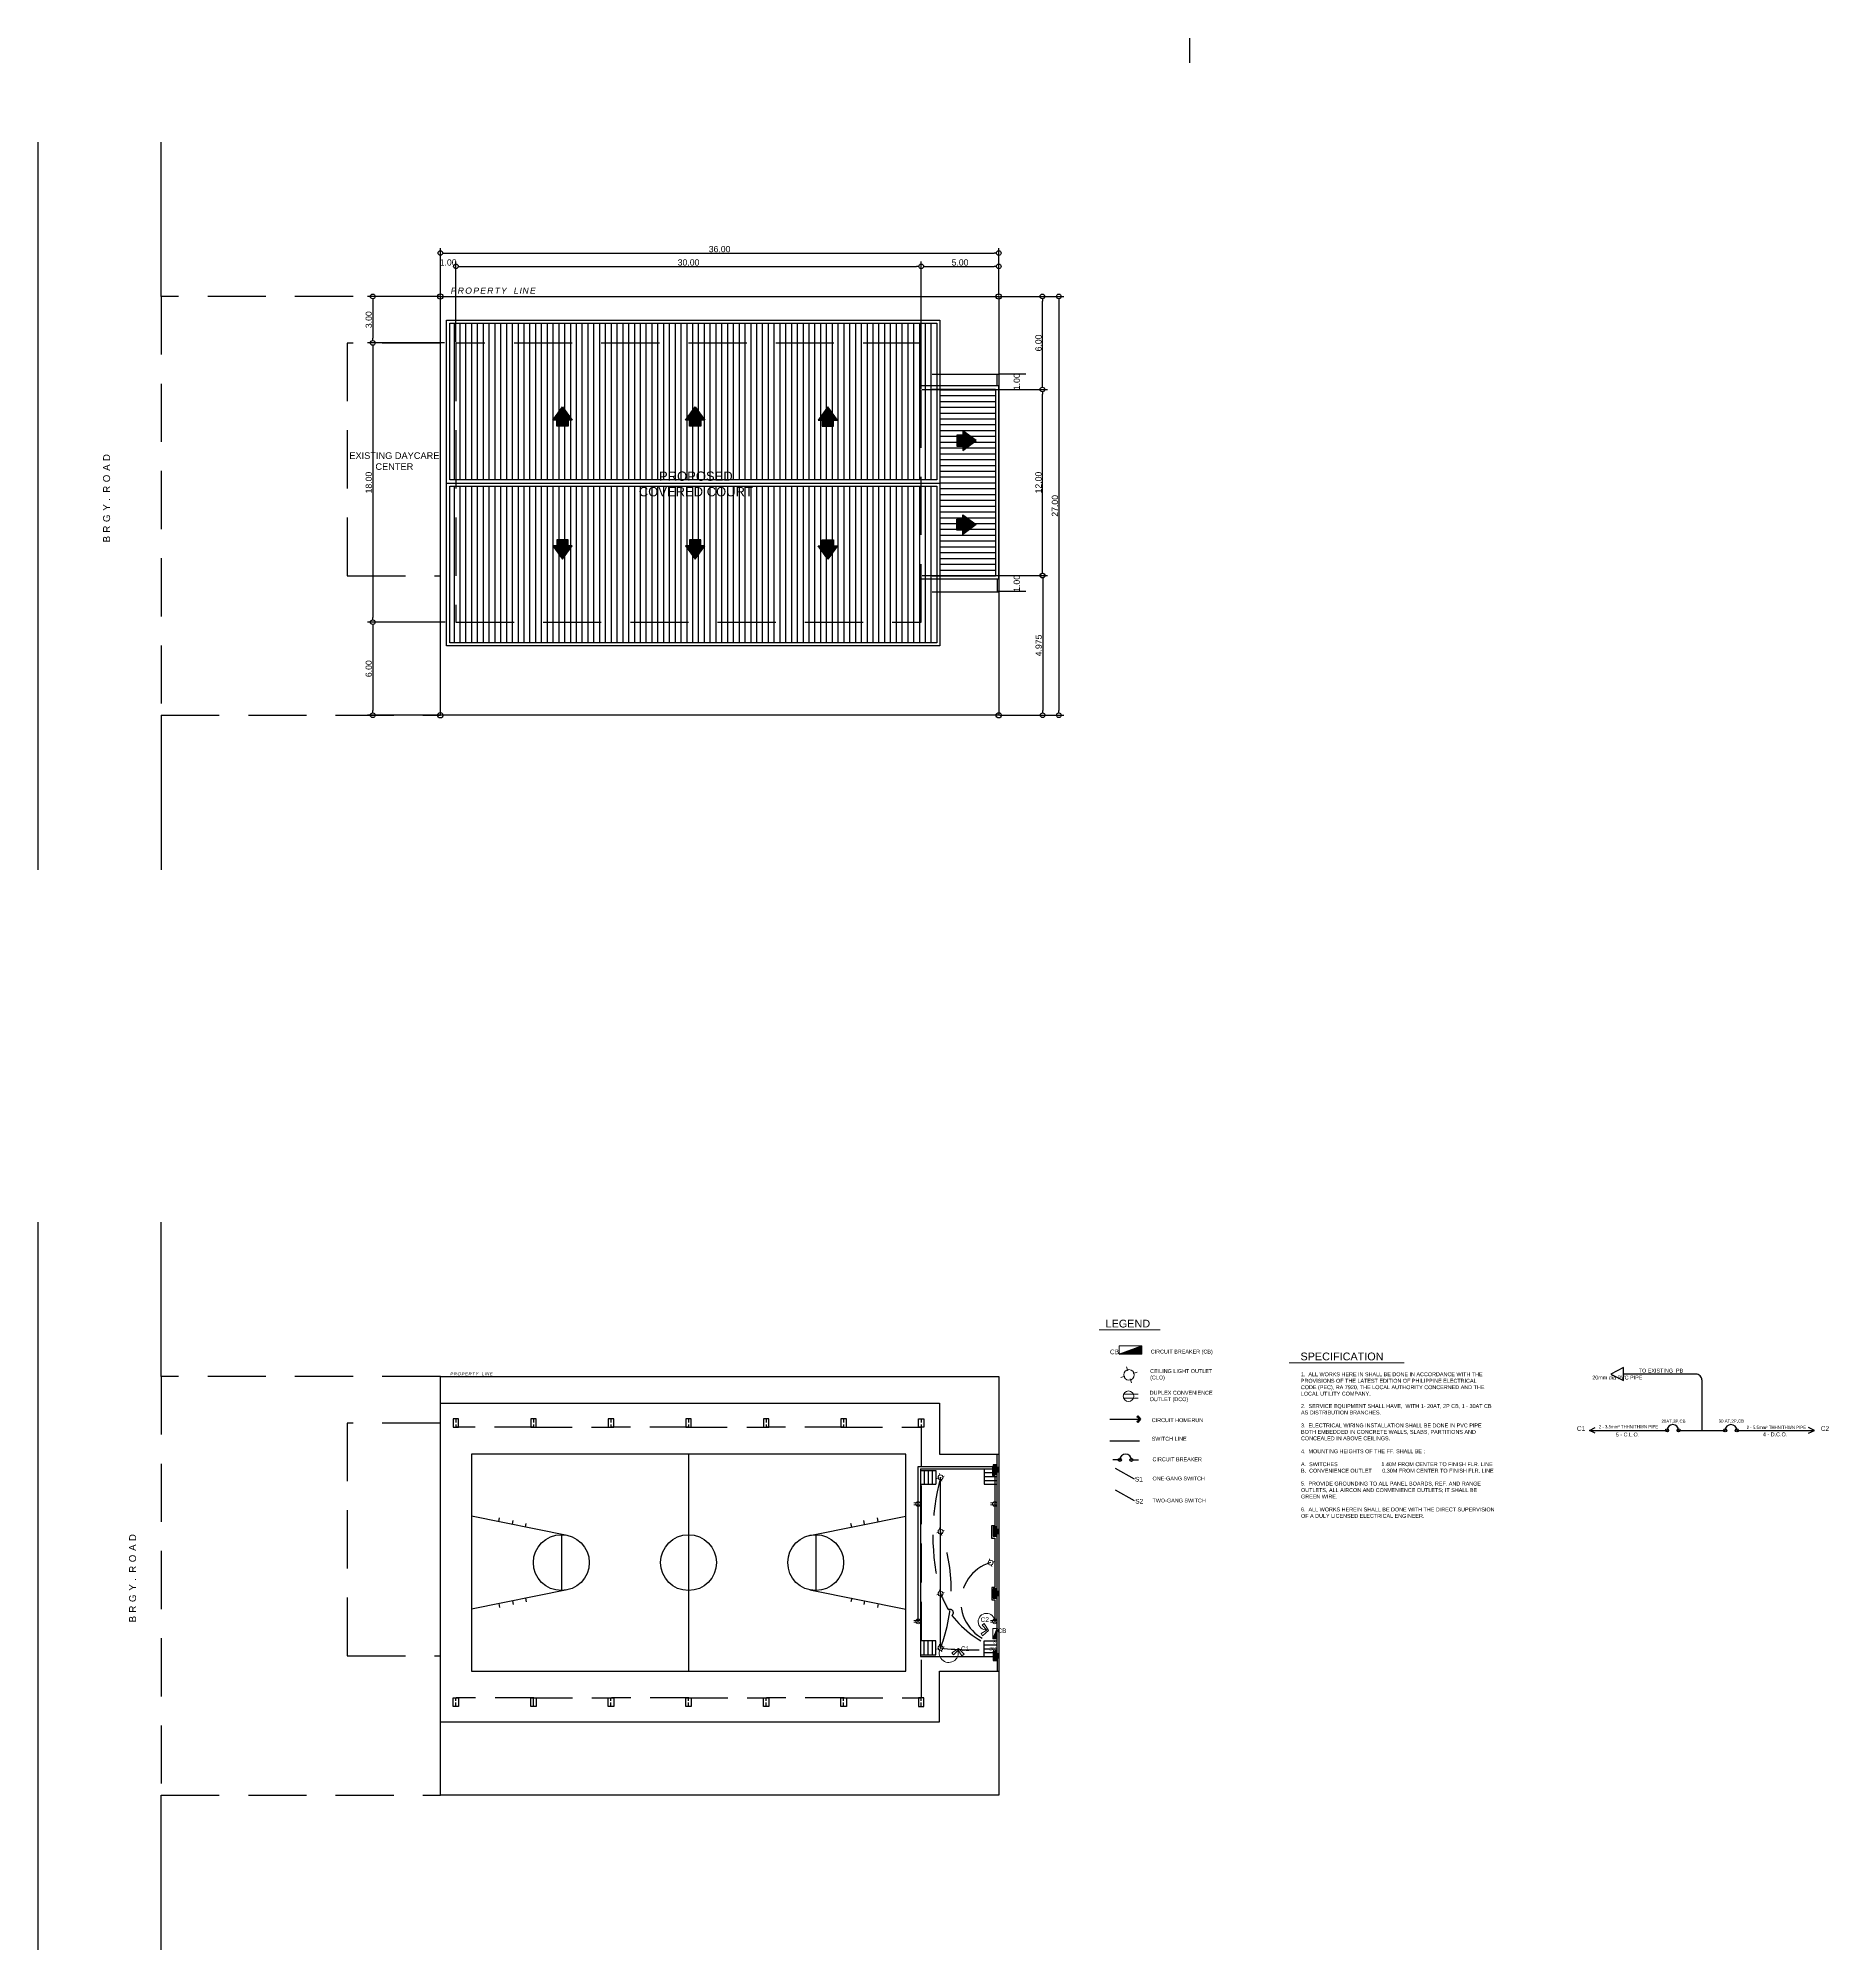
# Model space of a CAD drawing. Header units: inches. Extents: x -1369 to 1198, y -366 to 1398.
# Drawn here: x -57.1 to 58.4, y -158.7 to -35.5 of the extents above; entities that cross this region are included whole.
import ezdxf

# ---------------------------------------------------------------- set-up
doc = ezdxf.new("R2010")
doc.units = ezdxf.units.IN
doc.header["$MEASUREMENT"] = 0
doc.linetypes.add('HIDDEN', pattern=[0.375, 0.25, -0.125])
for name, color, linetype, lineweight in [('CIRCUIT', 7, 'Continuous', 13), ('CON. OUTLET', 1, 'Continuous', 18), ('LIGHT', 1, 'Continuous', 25)]:
    doc.layers.add(name, color=color, linetype=linetype, lineweight=lineweight)
for name, color, linetype in [('COLM2', 7, 'Continuous'), ('dim', 8, 'Continuous'), ('rf', 1, 'HIDDEN'), ('txt', 7, 'Continuous'), ('wall', 7, 'Continuous')]:
    doc.layers.add(name, color=color, linetype=linetype)
doc.styles.get("Standard").update_dxf_attribs({"font": 'arial.ttf'})
doc.dimstyles.new('200', dxfattribs={"dimtxt": 0.4, "dimasz": 0.3, "dimexe": 0.325, "dimexo": 0.05, "dimgap": 0.05, "dimtad": 1, "dimzin": 0, "dimdsep": 46, "dimtxsty": 'Standard', "dimblk": 'DOTBLANK', "dimcen": 0.09, "dimclrd": 256, "dimclre": 256, "dimadec": 0, "dimazin": 0, "dimtfac": 1, "dimtix": 1, "dimtofl": 0, "dimtmove": 0, "dimatfit": 3, "dimfxl": 1, "dimtolj": 1, "dimtzin": 0, "dimarcsym": 0})

# ---------------------------------------------------------------- blocks, each defined once
blk = doc.blocks.new('_DotBlank')
at = {"color": 0, "linetype": 'ByBlock', "lineweight": -2}
blk.add_line((-0.5, 0), (-1, 0), dxfattribs=at)
blk.add_circle((0, 0), 0.5, dxfattribs=at)
blk = doc.blocks.new('*D197')
at = {"layer": 'Defpoints', "color": 0, "transparency": 16777216}
for p in [(4.85, -49.31), (-31.15, -52.11), (4.85, -52.11)]:
    blk.add_point(p, dxfattribs=at)
at = {"layer": 'dim', "lineweight": -2, "transparency": 16777216}
for p, q in [((-31.15, -52.06), (-31.15, -48.99)), ((4.85, -52.06), (4.85, -48.99)), ((-30.85, -49.31), (4.55, -49.31))]:
    blk.add_line(p, q, dxfattribs=at)
at = {"layer": 'dim', "lineweight": -2, "transparency": 16777216, "xscale": 0.3, "yscale": 0.3, "zscale": 0.3, "rotation": 180}
blk.add_blockref('_DotBlank', (-31.15, -49.31), dxfattribs=at)
at = {"layer": 'dim', "lineweight": -2, "transparency": 16777216, "xscale": 0.3, "yscale": 0.3, "zscale": 0.3}
blk.add_blockref('_DotBlank', (4.85, -49.31), dxfattribs=at)
at = {"layer": 'dim', "color": 0, "transparency": 16777216, "insert": (-13.15, -49.06), "char_height": 0.4, "attachment_point": 5}
blk.add_mtext('\\A1;36.00', dxfattribs=at)
blk = doc.blocks.new('*D191')
at = {"layer": 'Defpoints', "color": 0, "transparency": 16777216}
for p in [(4.85, -52.11), (4.85, -79.11), (8.72, -79.11)]:
    blk.add_point(p, dxfattribs=at)
at = {"layer": 'dim', "lineweight": -2, "transparency": 16777216}
for p, q in [((4.9, -52.11), (9.05, -52.11)), ((8.72, -52.41), (8.72, -78.81)), ((4.9, -79.11), (9.05, -79.11))]:
    blk.add_line(p, q, dxfattribs=at)
at = {"layer": 'dim', "lineweight": -2, "transparency": 16777216, "xscale": 0.3, "yscale": 0.3, "zscale": 0.3}
for p, rotation in [((8.72, -52.11), 90), ((8.72, -79.11), 270)]:
    blk.add_blockref('_DotBlank', p, dxfattribs=dict(at, rotation=rotation))
at = {"layer": 'dim', "color": 0, "transparency": 16777216, "insert": (8.47, -65.61), "char_height": 0.4, "attachment_point": 5, "rotation": 90}
blk.add_mtext('\\A1;27.00', dxfattribs=at)
blk = doc.blocks.new('*D198')
at = {"layer": 'Defpoints', "color": 0, "transparency": 16777216}
for p in [(-30.83, -55.11), (-35.51, -73.11), (-30.83, -73.11)]:
    blk.add_point(p, dxfattribs=at)
at = {"layer": 'dim', "lineweight": -2, "transparency": 16777216}
for p, q in [((-30.88, -55.11), (-35.84, -55.11)), ((-35.51, -55.41), (-35.51, -72.81)), ((-30.88, -73.11), (-35.84, -73.11))]:
    blk.add_line(p, q, dxfattribs=at)
at = {"layer": 'dim', "lineweight": -2, "transparency": 16777216, "xscale": 0.3, "yscale": 0.3, "zscale": 0.3}
for p, rotation in [((-35.51, -55.11), 90), ((-35.51, -73.11), 270)]:
    blk.add_blockref('_DotBlank', p, dxfattribs=dict(at, rotation=rotation))
at = {"layer": 'dim', "color": 0, "transparency": 16777216, "insert": (-35.77, -64.11), "char_height": 0.4, "attachment_point": 5, "rotation": 90}
blk.add_mtext('\\A1;18.00', dxfattribs=at)
blk = doc.blocks.new('*D192')
at = {"layer": 'Defpoints', "color": 0, "transparency": 16777216}
for p in [(-30.8, -73.11), (-35.51, -79.11), (-31.15, -79.11)]:
    blk.add_point(p, dxfattribs=at)
at = {"layer": 'dim', "lineweight": -2, "transparency": 16777216}
for p, q in [((-30.85, -73.11), (-35.84, -73.11)), ((-35.51, -73.41), (-35.51, -78.81)), ((-31.2, -79.11), (-35.84, -79.11))]:
    blk.add_line(p, q, dxfattribs=at)
at = {"layer": 'dim', "lineweight": -2, "transparency": 16777216, "xscale": 0.3, "yscale": 0.3, "zscale": 0.3}
for p, rotation in [((-35.51, -73.11), 90), ((-35.51, -79.11), 270)]:
    blk.add_blockref('_DotBlank', p, dxfattribs=dict(at, rotation=rotation))
at = {"layer": 'dim', "color": 0, "transparency": 16777216, "insert": (-35.77, -76.11), "char_height": 0.4, "attachment_point": 5, "rotation": 90}
blk.add_mtext('\\A1;6.00', dxfattribs=at)
blk = doc.blocks.new('*D193')
at = {"layer": 'Defpoints', "color": 0, "transparency": 16777216}
for p in [(-31.32, -52.11), (-35.51, -55.11), (-31.32, -55.11)]:
    blk.add_point(p, dxfattribs=at)
at = {"layer": 'dim', "lineweight": -2, "transparency": 16777216}
for p, q in [((-31.37, -52.11), (-35.84, -52.11)), ((-35.51, -52.41), (-35.51, -54.81)), ((-31.37, -55.11), (-35.84, -55.11))]:
    blk.add_line(p, q, dxfattribs=at)
at = {"layer": 'dim', "lineweight": -2, "transparency": 16777216, "xscale": 0.3, "yscale": 0.3, "zscale": 0.3}
for p, rotation in [((-35.51, -52.11), 90), ((-35.51, -55.11), 270)]:
    blk.add_blockref('_DotBlank', p, dxfattribs=dict(at, rotation=rotation))
at = {"layer": 'dim', "color": 0, "transparency": 16777216, "insert": (-35.77, -53.61), "char_height": 0.4, "attachment_point": 5, "rotation": 90}
blk.add_mtext('\\A1;3.00', dxfattribs=at)
blk = doc.blocks.new('*D194')
at = {"layer": 'Defpoints', "color": 0, "transparency": 16777216}
for p in [(4.85, -50.17), (4.85, -52.11), (-0.15, -58.11)]:
    blk.add_point(p, dxfattribs=at)
at = {"layer": 'dim', "lineweight": -2, "transparency": 16777216}
for p, q in [((-0.15, -58.06), (-0.15, -49.85)), ((0.15, -50.17), (4.55, -50.17)), ((4.85, -52.06), (4.85, -49.85))]:
    blk.add_line(p, q, dxfattribs=at)
at = {"layer": 'dim', "lineweight": -2, "transparency": 16777216, "xscale": 0.3, "yscale": 0.3, "zscale": 0.3, "rotation": 180}
blk.add_blockref('_DotBlank', (-0.15, -50.17), dxfattribs=at)
at = {"layer": 'dim', "lineweight": -2, "transparency": 16777216, "xscale": 0.3, "yscale": 0.3, "zscale": 0.3}
blk.add_blockref('_DotBlank', (4.85, -50.17), dxfattribs=at)
at = {"layer": 'dim', "color": 0, "transparency": 16777216, "insert": (2.35, -49.92), "char_height": 0.4, "attachment_point": 5}
blk.add_mtext('\\A1;5.00', dxfattribs=at)
blk = doc.blocks.new('*D195')
at = {"layer": 'Defpoints', "color": 0, "transparency": 16777216}
for p in [(4.85, -70.11), (4.85, -79.11), (7.68, -79.11)]:
    blk.add_point(p, dxfattribs=at)
at = {"layer": 'dim', "lineweight": -2, "transparency": 16777216}
for p, q in [((4.9, -70.11), (8, -70.11)), ((7.68, -70.41), (7.68, -78.81)), ((4.9, -79.11), (8, -79.11))]:
    blk.add_line(p, q, dxfattribs=at)
at = {"layer": 'dim', "lineweight": -2, "transparency": 16777216, "xscale": 0.3, "yscale": 0.3, "zscale": 0.3}
for p, rotation in [((7.68, -70.11), 90), ((7.68, -79.11), 270)]:
    blk.add_blockref('_DotBlank', p, dxfattribs=dict(at, rotation=rotation))
at = {"layer": 'dim', "color": 0, "transparency": 16777216, "insert": (7.42, -74.61), "char_height": 0.4, "attachment_point": 5, "rotation": 90}
blk.add_mtext('\\A1;4.975', dxfattribs=at)
blk = doc.blocks.new('*D199')
at = {"layer": 'Defpoints', "color": 0, "transparency": 16777216}
for p in [(-0.15, -58.11), (7.66, -58.11), (-0.15, -70.11)]:
    blk.add_point(p, dxfattribs=at)
at = {"layer": 'dim', "lineweight": -2, "transparency": 16777216}
for p, q in [((-0.1, -58.11), (7.99, -58.11)), ((7.66, -69.81), (7.66, -58.41)), ((-0.1, -70.11), (7.99, -70.11))]:
    blk.add_line(p, q, dxfattribs=at)
at = {"layer": 'dim', "lineweight": -2, "transparency": 16777216, "xscale": 0.3, "yscale": 0.3, "zscale": 0.3}
for p, rotation in [((7.66, -58.11), 90), ((7.66, -70.11), 270)]:
    blk.add_blockref('_DotBlank', p, dxfattribs=dict(at, rotation=rotation))
at = {"layer": 'dim', "color": 0, "transparency": 16777216, "insert": (7.41, -64.11), "char_height": 0.4, "attachment_point": 5, "rotation": 90}
blk.add_mtext('\\A1;12.00', dxfattribs=at)
blk = doc.blocks.new('*D196')
at = {"layer": 'Defpoints', "color": 0, "transparency": 16777216}
for p in [(4.85, -52.11), (7.66, -52.11), (4.85, -58.11)]:
    blk.add_point(p, dxfattribs=at)
at = {"layer": 'dim', "lineweight": -2, "transparency": 16777216}
for p, q in [((4.9, -52.11), (7.99, -52.11)), ((7.66, -57.81), (7.66, -52.41)), ((4.9, -58.11), (7.99, -58.11))]:
    blk.add_line(p, q, dxfattribs=at)
at = {"layer": 'dim', "lineweight": -2, "transparency": 16777216, "xscale": 0.3, "yscale": 0.3, "zscale": 0.3}
for p, rotation in [((7.66, -52.11), 90), ((7.66, -58.11), 270)]:
    blk.add_blockref('_DotBlank', p, dxfattribs=dict(at, rotation=rotation))
at = {"layer": 'dim', "color": 0, "transparency": 16777216, "insert": (7.41, -55.11), "char_height": 0.4, "attachment_point": 5, "rotation": 90}
blk.add_mtext('\\A1;6.00', dxfattribs=at)
blk = doc.blocks.new('RF ARW')
h = blk.add_hatch(color=3)
h.dxf.hatch_style = 1
h.paths.add_polyline_path([(-0.36, 0.38), (-0.63, 0.38), (0, 1.24), (0.63, 0.38), (0.36, 0.38), (0.36, 0), (-0.36, 0)])
blk.add_lwpolyline([(-0.36, 0.38), (-0.63, 0.38), (0, 1.24), (0.63, 0.38), (0.36, 0.38), (0.36, 0), (-0.36, 0), (-0.36, 0.38)])
blk = doc.blocks.new('*D202')
at = {"layer": 'Defpoints', "color": 0, "transparency": 16777216}
for p in [(-0.15, -50.17), (-30.15, -55.11), (-0.15, -55.11)]:
    blk.add_point(p, dxfattribs=at)
at = {"layer": 'dim', "lineweight": -2, "transparency": 16777216}
for p, q in [((-30.15, -55.06), (-30.15, -49.85)), ((-29.85, -50.17), (-0.45, -50.17)), ((-0.15, -55.06), (-0.15, -49.85))]:
    blk.add_line(p, q, dxfattribs=at)
at = {"layer": 'dim', "lineweight": -2, "transparency": 16777216, "xscale": 0.3, "yscale": 0.3, "zscale": 0.3, "rotation": 180}
blk.add_blockref('_DotBlank', (-30.15, -50.17), dxfattribs=at)
at = {"layer": 'dim', "lineweight": -2, "transparency": 16777216, "xscale": 0.3, "yscale": 0.3, "zscale": 0.3}
blk.add_blockref('_DotBlank', (-0.15, -50.17), dxfattribs=at)
at = {"layer": 'dim', "color": 0, "transparency": 16777216, "insert": (-15.15, -49.92), "char_height": 0.4, "attachment_point": 5}
blk.add_mtext('\\A1;30.00', dxfattribs=at)
blk = doc.blocks.new('*D203')
at = {"layer": 'Defpoints', "color": 0, "transparency": 16777216}
for p in [(-30.15, -50.17), (-31.15, -52.11), (-30.15, -53.64)]:
    blk.add_point(p, dxfattribs=at)
at = {"layer": 'dim', "lineweight": -2, "transparency": 16777216}
for p, q in [((-31.15, -52.06), (-31.15, -49.85)), ((-30.15, -53.59), (-30.15, -49.85))]:
    blk.add_line(p, q, dxfattribs=at)
at = {"layer": 'dim', "color": 0, "transparency": 16777216, "insert": (-30.65, -49.92), "char_height": 0.4, "attachment_point": 5}
blk.add_mtext('\\A1;1.00', dxfattribs=at)
blk = doc.blocks.new('*D297')
at = {"layer": 'Defpoints', "color": 0, "transparency": 16777216}
for p in [(4.85, -57.11), (4.9, -58.11), (6.26, -58.11)]:
    blk.add_point(p, dxfattribs=at)
at = {"layer": 'dim', "lineweight": -2, "transparency": 16777216}
for p, q in [((4.9, -57.11), (6.59, -57.11)), ((4.95, -58.11), (6.59, -58.11))]:
    blk.add_line(p, q, dxfattribs=at)
at = {"layer": 'dim', "color": 0, "transparency": 16777216, "insert": (6.01, -57.61), "char_height": 0.4, "attachment_point": 5, "rotation": 90}
blk.add_mtext('\\A1;1.00', dxfattribs=at)
blk = doc.blocks.new('*D298')
at = {"layer": 'Defpoints', "color": 0, "transparency": 16777216}
for p in [(4.9, -70.11), (6.26, -70.11), (4.85, -71.11)]:
    blk.add_point(p, dxfattribs=at)
at = {"layer": 'dim', "lineweight": -2, "transparency": 16777216}
for p, q in [((4.95, -70.11), (6.59, -70.11)), ((4.9, -71.11), (6.59, -71.11))]:
    blk.add_line(p, q, dxfattribs=at)
at = {"layer": 'dim', "color": 0, "transparency": 16777216, "insert": (6.01, -70.61), "char_height": 0.4, "attachment_point": 5, "rotation": 90}
blk.add_mtext('\\A1;1.00', dxfattribs=at)

msp = doc.modelspace()

# ---------------------------------------------------------------- hatches: boundary and pattern name
h = msp.add_hatch()
h.set_pattern_fill('ANSI31', color=3, scale=3, angle=45)
h.set_pattern_definition([(90, (0.50003, 0), (-0.375, 6e-17), [])])
h.paths.add_polyline_path([(-30.5525, -63.9381), (-30.5525, -53.8381), (0.8474, -53.8381), (0.8474, -63.9381)])
h.paths.add_polyline_path([(0.8474, -74.4381), (-30.5525, -74.4381), (-30.5525, -64.3381), (0.8474, -64.3381)])
h = msp.add_hatch()
h.set_pattern_fill('ANSI31', color=3, scale=3, angle=315)
h.paths.add_polyline_path([(4.6474, -58.0811), (1.0474, -58.0811), (1.0474, -70.1451), (4.6474, -70.1451)])
for points in [[(12.6195, -120.3023), (14.0628, -120.3023), (14.0628, -119.7611)], [(4.7452, -137.9808), (4.7469, -138.6596), (4.4754, -138.6603)]]:
    msp.add_hatch(color=256).paths.add_polyline_path(points)
h = msp.add_hatch()
h.set_pattern_fill('ANSI31', color=8, scale=0.2)
h.set_pattern_definition([(45, (-0.0755, -132.325606), (-0.01767767, 0.01767767), [])])
h.paths.add_polyline_path([(4.7474, -127.5925), (4.7474, -127.4925), (4.5474, -127.4925), (4.5474, -127.5925)])
h.paths.add_polyline_path([(4.7474, -127.9925), (4.7474, -127.8925), (4.5474, -127.8925), (4.5474, -127.9925)])
h = msp.add_hatch()
h.set_pattern_fill('ANSI31', color=8, scale=0.2)
h.set_pattern_definition([(45, (-0.0755, -136.325606), (-0.01767767, 0.01767767), [])])
h.paths.add_polyline_path([(4.7474, -131.5925), (4.7474, -131.4925), (4.5474, -131.4925), (4.5474, -131.5925)])
h.paths.add_polyline_path([(4.7474, -131.9925), (4.7474, -131.8925), (4.5474, -131.8925), (4.5474, -131.9925)])
h = msp.add_hatch()
h.set_pattern_fill('ANSI31', color=8, scale=0.2)
h.set_pattern_definition([(45, (-0.0755, -140.325606), (-0.01767767, 0.01767767), [])])
h.paths.add_polyline_path([(4.7474, -135.5925), (4.7474, -135.4925), (4.5474, -135.4925), (4.5474, -135.5925)])
h.paths.add_polyline_path([(4.7474, -135.9925), (4.7474, -135.8925), (4.5474, -135.8925), (4.5474, -135.9925)])
h = msp.add_hatch()
h.set_pattern_fill('ANSI31', color=8, scale=0.2)
h.set_pattern_definition([(45, (-0.0755, -144.325606), (-0.01767767, 0.01767767), [])])
h.paths.add_polyline_path([(4.7474, -139.5925), (4.7474, -139.4925), (4.5474, -139.4925), (4.5474, -139.5925)])
h.paths.add_polyline_path([(4.7474, -139.9925), (4.7474, -139.8925), (4.5474, -139.8925), (4.5474, -139.9925)])
at = {"layer": 'COLM2'}
h = msp.add_hatch(color=8, dxfattribs=at)
h.dxf.hatch_style = 1
h.paths.add_polyline_path([(4.5474, -127.5925), (4.8474, -127.5925), (4.8474, -127.8925), (4.5474, -127.8925)])
h = msp.add_hatch(color=8, dxfattribs=at)
h.dxf.hatch_style = 1
h.paths.add_polyline_path([(4.5474, -131.5925), (4.8474, -131.5925), (4.8474, -131.8925), (4.5474, -131.8925)])
h = msp.add_hatch(color=8, dxfattribs=at)
h.dxf.hatch_style = 1
h.paths.add_polyline_path([(4.5474, -135.5925), (4.8474, -135.5925), (4.8474, -135.8925), (4.5474, -135.8925)])
h = msp.add_hatch(color=8, dxfattribs=at)
h.dxf.hatch_style = 1
h.paths.add_polyline_path([(4.5474, -139.5925), (4.8474, -139.5925), (4.8474, -139.8925), (4.5474, -139.8925)])

# ---------------------------------------------------------------- linework, layer by layer
at = {"color": 1, "lineweight": 5, "ltscale": 0.08}
for p, q in [((11.3297, -118.7429), (15.2539, -118.7429)), ((23.5797, -120.8557), (30.9912, -120.8557))]:
    msp.add_line(p, q, dxfattribs=at)
at = {"color": 1}
for p, q in [((49.8138, -121.5901), (45.1245, -121.5901)), ((50.1812, -121.9661), (50.1812, -125.2166)), ((42.9312, -125.2166), (47.9312, -125.2166)), ((48.6812, -125.2166), (51.6812, -125.2166)), ((52.4312, -125.2166), (57.4312, -125.2166))]:
    msp.add_line(p, q, dxfattribs=at)
at = {"color": 7}
msp.add_line((12.0146, -124.5017), (13.9293, -124.5017), dxfattribs=at)
for points in [[(17.168, -37.0549), (17.168, -35.4628)], [(4.8474, -70.3451), (4.8474, -57.8811), (0.5474, -57.8811)], [(4.8474, -57.8811), (4.7474, -57.8811), (4.7474, -57.1131), (4.8474, -57.1131)], [(-30.7525, -64.1381), (1.0474, -64.1381)], [(4.8474, -70.3451), (4.8474, -70.3451), (0.5474, -70.3451)], [(4.8474, -70.3451), (4.7474, -70.3451), (4.7474, -71.1131), (4.8474, -71.1131)], [(12.6195, -120.3023), (14.0628, -119.7611)], [(-0.3516, -137.5302), (-0.3516, -127.5535), (4.4507, -127.5535), (4.4507, -128.1203)], [(4.4507, -128.1203), (4.5984, -128.1203), (4.5984, -131.3641), (4.3865, -131.3641), (4.3865, -132.1648), (4.5984, -132.1648), (4.5984, -135.3449), (4.4089, -135.3449), (4.4089, -136.1424), (4.5984, -136.1424), (4.5984, -137.5302)], [(1.0972, -139.2425), (1.0972, -128.2425)], [(4.7458, -137.9814), (4.4759, -138.6609)]]:
    msp.add_lwpolyline(points)
at = {"color": 1}
for points in [[(-57.0784, -89.073), (-57.0784, -42.1532)], [(-49.1526, -52.1131), (-49.1526, -42.1532)], [(0.5474, -58.0811), (4.6474, -58.0811), (4.6474, -70.1451), (0.5474, -70.1451)], [(-49.1526, -79.1131), (-49.1526, -89.073)], [(-57.0784, -158.7024), (-57.0784, -111.7826)], [(-49.1526, -121.7425), (-49.1526, -111.7826)], [(12.6508, -127.1191), (12.1979, -127.1191)], [(13.4008, -127.1191), (13.8536, -127.1191)], [(-49.1526, -158.7024), (-49.1526, -148.7425)]]:
    msp.add_lwpolyline(points, dxfattribs=at)
at = {"linetype": 'HIDDEN', "ltscale": 15}
for points in [[(-31.1526, -52.1131), (-49.1526, -52.1131), (-49.1526, -79.1131)], [(-0.1526, -55.1131), (-30.1525, -55.1131), (-30.1525, -73.1131), (-0.1526, -73.1131), (-0.1526, -55.3881)], [(-49.1526, -79.1131), (-31.1526, -79.1131)]]:
    msp.add_lwpolyline(points, dxfattribs=at)
at = {"color": 7}
msp.add_lwpolyline([(-31.1526, -52.1131), (4.8474, -52.1131), (4.8474, -79.1131), (-31.1526, -79.1131)], close=True, dxfattribs=at)
at = {"linetype": 'HIDDEN', "ltscale": 15}
msp.add_lwpolyline([(-31.1526, -55.1131), (-37.1526, -55.1131), (-37.1526, -70.1131), (-31.1526, -70.1131)], close=True, dxfattribs=at)
at = {"linetype": 'HIDDEN', "ltscale": 10}
for points in [[(1.0474, -57.8811), (-0.1526, -57.8811)], [(1.0474, -70.3451), (-0.1526, -70.3451)]]:
    msp.add_lwpolyline(points, dxfattribs=at)
at = {"color": 8}
for points in [[(0.5474, -57.1131), (4.8474, -57.1131)], [(0.5474, -71.1631), (4.8474, -71.1631)], [(4.7474, -127.5925), (4.7474, -126.7425), (4.8474, -126.7425)], [(-0.2026, -127.7925), (-0.2026, -128.6925)], [(3.8974, -127.6925), (4.4974, -127.6925)], [(3.8974, -127.9425), (4.4974, -127.9425)], [(4.7474, -127.4425), (4.4974, -127.4425), (4.4974, -128.0425), (4.7474, -128.0425)], [(4.7474, -127.4925), (4.5474, -127.4925), (4.5474, -127.5925)], [(4.5474, -127.8925), (4.5474, -127.9925), (4.7474, -127.9925)], [(4.7474, -139.5925), (4.7474, -127.8925), (4.8474, -127.8925)], [(3.8974, -128.1925), (4.7474, -128.1925)], [(3.8974, -128.4425), (4.7474, -128.4425)], [(3.8974, -128.6925), (4.7474, -128.6925)], [(4.7474, -131.4425), (4.4974, -131.4425), (4.4974, -132.0425), (4.7474, -132.0425)], [(4.7474, -131.4925), (4.5474, -131.4925), (4.5474, -131.5925)], [(4.7474, -131.9925), (4.5474, -131.9925), (4.5474, -131.8925)], [(4.7474, -135.4425), (4.4974, -135.4425), (4.4974, -136.0425), (4.7474, -136.0425)], [(4.7474, -135.4925), (4.5474, -135.4925), (4.5474, -135.5925)], [(4.7474, -135.9925), (4.5474, -135.9925), (4.5474, -135.8925)], [(3.8974, -138.7925), (4.7474, -138.7925)], [(3.8974, -139.0425), (4.7474, -139.0425)], [(3.8974, -139.2925), (4.7474, -139.2925)], [(3.8974, -139.5425), (4.4974, -139.5425)], [(4.7474, -139.4425), (4.4974, -139.4425), (4.4974, -140.0425), (4.7474, -140.0425)], [(4.7474, -139.4925), (4.5474, -139.4925), (4.5474, -139.5925)], [(4.7474, -139.9925), (4.5474, -139.9925), (4.5474, -139.8925)], [(4.7474, -139.5925), (4.7474, -140.7425), (4.8474, -140.7425)]]:
    msp.add_lwpolyline(points, dxfattribs=at)
at = {"color": 3, "linetype": 'HIDDEN', "ltscale": 15}
for points in [[(-31.1526, -121.7425), (-49.1526, -121.7425), (-49.1526, -148.7425)], [(-49.1526, -148.7425), (-31.1526, -148.7425)]]:
    msp.add_lwpolyline(points, dxfattribs=at)
at = {"color": 1}
msp.add_lwpolyline([(-31.1526, -121.7425), (4.8474, -121.7425), (4.8474, -148.7425), (-31.1526, -148.7425)], close=True, dxfattribs=at)
at = {"color": 7}
for points in [[(45.1245, -121.1727), (44.3083, -121.5901), (45.1245, -122.0075), (45.1245, -121.1727)], [(13.9347, -124.4974), (13.7597, -124.3503), (13.8203, -124.2782), (13.9963, -124.4981), (13.8151, -124.7137), (13.7562, -124.6402), (13.9347, -124.4974)], [(43.3023, -125.4063), (42.9312, -125.2166), (43.3023, -125.0268)], [(57.0601, -125.4063), (57.4312, -125.2166), (57.0601, -125.0268)]]:
    msp.add_lwpolyline(points, dxfattribs=at)
at = {"color": 3}
for points in [[(-31.1526, -123.4675), (1.0224, -123.4675), (1.0224, -126.7425), (4.8474, -126.7425)], [(-15.1526, -126.7425), (-15.1526, -140.7425)], [(-22.9694, -131.9837), (-29.1526, -130.7425)], [(-27.3878, -131.0968), (-27.3394, -130.8558)], [(-26.5054, -131.2739), (-26.457, -131.0329)], [(-25.673, -131.451), (-25.6246, -131.2101)], [(-7.3358, -131.9837), (-1.1526, -130.7425)], [(-4.6322, -131.451), (-4.6805, -131.2101)], [(-3.7998, -131.2739), (-3.8481, -131.0329)], [(-2.9174, -131.0968), (-2.9657, -130.8558)], [(-23.3526, -131.9425), (-23.3526, -135.5425)], [(-6.9526, -131.9425), (-6.9526, -135.5425)], [(-22.9694, -135.5012), (-29.1526, -136.7425)], [(-7.3358, -135.5012), (-1.1526, -136.7425)], [(-27.3878, -136.3882), (-27.3394, -136.6292)], [(-26.5054, -136.2111), (-26.457, -136.452)], [(-25.673, -136.0339), (-25.6246, -136.2749)], [(-4.6322, -136.0339), (-4.6805, -136.2749)], [(-3.7998, -136.2111), (-3.8481, -136.452)], [(-2.9174, -136.3882), (-2.9657, -136.6292)], [(-31.1526, -144.0175), (1.0274, -144.0175), (1.0273, -140.7425), (4.8474, -140.7425)]]:
    msp.add_lwpolyline(points, dxfattribs=at)
at = {"color": 8}
for points in [[(-29.9775, -124.4675), (-30.3275, -124.4675), (-30.3275, -125.0175), (-29.9775, -125.0175)], [(-24.9776, -124.4675), (-25.3276, -124.4675), (-25.3276, -125.0175), (-24.9776, -125.0175)], [(-19.9776, -124.4675), (-20.3276, -124.4675), (-20.3276, -125.0175), (-19.9776, -125.0175)], [(-14.9776, -124.4675), (-15.3276, -124.4675), (-15.3276, -125.0175), (-14.9776, -125.0175)], [(-9.9776, -124.4675), (-10.3276, -124.4675), (-10.3276, -125.0175), (-9.9776, -125.0175)], [(-4.9776, -124.4675), (-5.3276, -124.4675), (-5.3276, -125.0175), (-4.9776, -125.0175)], [(0.0224, -125.0175), (-0.3276, -125.0175), (-0.3276, -124.4675), (0.0224, -124.4675)], [(-0.2026, -139.6925), (0.7974, -139.6925), (0.7974, -138.7925), (-0.2026, -138.7925)], [(-29.9775, -143.0175), (-30.3275, -143.0175), (-30.3275, -142.4675), (-29.9775, -142.4675)], [(-19.9775, -143.0175), (-20.3275, -143.0175), (-20.3275, -142.4675), (-19.9775, -142.4675)], [(-14.9775, -143.0175), (-15.3275, -143.0175), (-15.3275, -142.4675), (-14.9775, -142.4675)], [(-9.9775, -143.0175), (-10.3275, -143.0175), (-10.3275, -142.4675), (-9.9775, -142.4675)], [(-4.9775, -143.0175), (-5.3275, -143.0175), (-5.3275, -142.4675), (-4.9775, -142.4675)], [(0.0224, -142.4675), (-0.3276, -142.4675), (-0.3276, -143.0175), (0.0224, -143.0175)]]:
    msp.add_lwpolyline(points, close=True, dxfattribs=at)
at = {"color": 8, "linetype": 'HIDDEN'}
for points in [[(-30.1525, -124.4675), (-30.1525, -125.0175)], [(-25.1526, -124.4675), (-25.1526, -125.0175)], [(-20.1526, -124.4675), (-20.1526, -125.0175)], [(-15.1526, -124.4675), (-15.1526, -125.0175)], [(-10.1526, -124.4675), (-10.1526, -125.0175)], [(-5.1526, -124.4675), (-5.1526, -125.0175)], [(-5.1526, -124.4675), (-5.1526, -125.0175)], [(-0.1526, -124.4675), (-0.1526, -125.0175)], [(-30.1525, -143.0175), (-30.1525, -142.4675)], [(-20.1525, -143.0175), (-20.1525, -142.4675)], [(-15.1525, -143.0175), (-15.1525, -142.4675)], [(-10.1525, -143.0175), (-10.1525, -142.4675)], [(-5.1525, -143.0175), (-5.1525, -142.4675)], [(-0.1526, -143.0175), (-0.1526, -142.4675)]]:
    msp.add_lwpolyline(points, dxfattribs=at)
at = {"color": 3, "linetype": 'HIDDEN', "ltscale": 15}
msp.add_lwpolyline([(-31.1526, -124.7425), (-37.1526, -124.7425), (-37.1526, -139.7425), (-31.1526, -139.7425)], close=True, dxfattribs=at)
at = {"color": 8, "linetype": 'HIDDEN', "ltscale": 10}
for points in [[(-25.1526, -125.0175), (-30.1526, -125.0175)], [(-25.1526, -125.0175), (-20.1526, -125.0175)], [(-15.1526, -125.0175), (-20.1526, -125.0175)], [(-15.1526, -125.0175), (-10.1526, -125.0175)], [(-5.1526, -125.0175), (-10.1526, -125.0175)], [(-5.1526, -125.0175), (-0.1526, -125.0175)], [(-0.1526, -125.0175), (-0.1526, -142.4675)], [(-25.1276, -142.4675), (-30.1276, -142.4675)], [(-25.1525, -143.0175), (-25.1525, -142.4675)], [(-25.1276, -142.4675), (-20.1276, -142.4675)], [(-15.1276, -142.4675), (-20.1276, -142.4675)], [(-15.1276, -142.4675), (-10.1276, -142.4675)], [(-5.1276, -142.4675), (-10.1276, -142.4675)], [(-5.1276, -142.4675), (-0.1526, -142.4675)]]:
    msp.add_lwpolyline(points, dxfattribs=at)
at = {"color": 3}
msp.add_lwpolyline([(-29.1526, -126.7425), (-29.1526, -140.7425), (-1.1526, -140.7425), (-1.1526, -126.7425)], close=True, dxfattribs=at)
at = {"color": 1, "linetype": 'HIDDEN', "ltscale": 10}
for points in [[(12.0146, -125.8832), (13.9293, -125.8832)], [(13.5974, -128.3562), (12.3704, -127.6799)], [(13.5974, -129.7559), (12.3704, -129.0796)]]:
    msp.add_lwpolyline(points, dxfattribs=at)
for points in [[(1.0972, -128.2425, 0.13285851), (1.0972, -135.7425, -1.18805895)], [(1.0972, -131.7425, -0.18488168), (1.0972, -139.2425, -1.18805895)], [(4.3224, -133.7425, 0.81778798), (4.7474, -138.919, -1.18805895)], [(1.0972, -135.7425, 0.02430605), (1.5972, -136.7899, 0.06421543)], [(1.8282, -137.1472, 0.13764934), (4.7474, -139.2925)], [(1.0972, -139.2425, 0.05348672), (4.7474, -139.2925, -1.18805895)]]:
    msp.add_lwpolyline(points, format="xyb", dxfattribs=at)
at = {"color": 8, "linetype": 'HIDDEN', "ltscale": 10}
msp.add_lwpolyline([(-24.9775, -143.0175), (-25.3275, -143.0175), (-25.3275, -142.4675), (-24.9775, -142.4675)], close=True, dxfattribs=at)
at = {"color": 1}
for centre in [(-31.1526, -52.1131), (4.8474, -52.1131), (-31.1526, -79.1131), (4.8474, -79.1131)]:
    msp.add_circle(centre, 0.1713, dxfattribs=at)
at = {"color": 8}
for centre in [(47.9312, -125.2166), (48.6812, -125.2166), (51.6812, -125.2166), (52.4312, -125.2166), (12.6508, -127.1191), (13.4008, -127.1191)]:
    msp.add_circle(centre, 0.1, dxfattribs=at)
at = {"color": 3}
for centre in [(-23.3526, -133.7425), (-15.1526, -133.7425), (-6.9526, -133.7425)]:
    msp.add_circle(centre, 1.8, dxfattribs=at)
at = {"color": 1}
for centre, radius, start, end in [((49.8061, -121.9651), 0.3751, 359.84329, 91.178632), ((48.3062, -125.2166), 0.375, 0, 180), ((52.0562, -125.2166), 0.375, 0, 180), ((13.0258, -127.1191), 0.375, 0, 180)]:
    msp.add_arc(centre, radius, start, end, dxfattribs=at)
at = {"color": 1, "linetype": 'HIDDEN', "ltscale": 10}
msp.add_arc((1.7089, -136.971), 0.2128, 304.114469, 121.667214, dxfattribs=at)
at = {"layer": 'CIRCUIT', "color": 1, "linetype": 'Continuous'}
for points in [[(12.6195, -119.7611), (14.0628, -119.7611), (14.0628, -120.3023), (12.6195, -120.3023)], [(4.4759, -138.6609), (4.4742, -137.9821), (4.7458, -137.9814), (4.7474, -138.6602)]]:
    msp.add_lwpolyline(points, close=True, dxfattribs=at)
at = {"layer": 'CIRCUIT'}
for points in [[(4.0719, -138.0917), (3.7084, -138.3111), (3.7987, -138.4608), (4.1851, -138.1081), (3.9147, -137.6603), (3.7855, -137.7782), (4.0719, -138.0917)], [(2.2375, -139.3899), (2.475, -139.7418), (2.6199, -139.6439), (2.2481, -139.276), (1.8146, -139.5688), (1.9389, -139.6917), (2.2375, -139.3899)]]:
    msp.add_lwpolyline(points, dxfattribs=at)
for centre, radius, start, end in [((4.0591, -137.5521), 0.5398, 2.321027, 271.357017), ((1.6235, -139.5639), 0.6167, 148.589046, 14.693415)]:
    msp.add_arc(centre, radius, start, end, dxfattribs=at)
at = {"layer": 'COLM2', "color": 8}
for points in [[(4.5474, -127.5925), (4.8474, -127.5925), (4.8474, -127.8925), (4.5474, -127.8925)], [(4.5474, -131.5925), (4.8474, -131.5925), (4.8474, -131.8925), (4.5474, -131.8925)], [(4.5474, -135.5925), (4.8474, -135.5925), (4.8474, -135.8925), (4.5474, -135.8925)], [(4.5474, -139.5925), (4.8474, -139.5925), (4.8474, -139.8925), (4.5474, -139.8925)]]:
    msp.add_lwpolyline(points, close=True, dxfattribs=at)
at = {"layer": 'CON. OUTLET', "color": 1}
for points in [[(12.8749, -122.8772), (13.282, -122.8772), (13.8456, -122.8772)], [(12.8749, -123.1486), (13.282, -123.1486), (13.8456, -123.1486)]]:
    msp.add_lwpolyline(points, dxfattribs=at)
at = {"layer": 'CON. OUTLET'}
for points in [[(-0.2026, -129.8952), (-0.3814, -129.8952), (-0.6288, -129.8952)], [(-0.2026, -130.0143), (-0.3814, -130.0143), (-0.6288, -130.0143)], [(4.7474, -129.8952), (4.5686, -129.8952), (4.3212, -129.8952)], [(4.7474, -130.0143), (4.5686, -130.0143), (4.3212, -130.0143)], [(-0.2026, -137.4706), (-0.3814, -137.4706), (-0.6288, -137.4706)], [(-0.2026, -137.5898), (-0.3814, -137.5898), (-0.6288, -137.5898)], [(4.7474, -137.4706), (4.5686, -137.4706), (4.3212, -137.4706)], [(4.7474, -137.5898), (4.5686, -137.5898), (4.3212, -137.5898)]]:
    msp.add_lwpolyline(points, dxfattribs=at)
at = {"layer": 'CON. OUTLET', "color": 1, "lineweight": 15}
msp.add_circle((13.2142, -123.0129), 0.3393, dxfattribs=at)
at = {"layer": 'CON. OUTLET', "lineweight": 15}
for centre in [(-0.3516, -129.9547), (4.5984, -129.9547), (-0.3516, -137.5302), (4.5984, -137.5302)]:
    msp.add_circle(centre, 0.149, dxfattribs=at)
at = {"layer": 'LIGHT', "color": 1, "lineweight": 9}
for points in [[(12.7262, -121.8062), (12.9856, -121.7223)], [(13.0771, -121.1195), (13.161, -121.3789)], [(13.3289, -121.8977), (13.4129, -122.1571)], [(13.5044, -121.5544), (13.7638, -121.4704)], [(1.019, -128.001), (1.0581, -128.1217)], [(1.218, -128.2034), (1.3387, -128.1643)], [(0.8557, -128.3206), (0.9764, -128.2816)], [(1.1363, -128.3632), (1.1754, -128.484)], [(0.8557, -131.8206), (0.9764, -131.7816)], [(1.019, -131.501), (1.0581, -131.6217)], [(1.1363, -131.8632), (1.1754, -131.984)], [(1.218, -131.7034), (1.3387, -131.6643)], [(4.0809, -133.8206), (4.2017, -133.7816)], [(4.2443, -133.501), (4.2833, -133.6217)], [(4.3615, -133.8632), (4.4006, -133.984)], [(4.4432, -133.7034), (4.5639, -133.6643)], [(1.019, -135.501), (1.0581, -135.6217)], [(0.8557, -135.8206), (0.9764, -135.7816)], [(1.1363, -135.8632), (1.1754, -135.984)], [(1.218, -135.7034), (1.3387, -135.6643)], [(1.019, -139.001), (1.0581, -139.1217)], [(1.218, -139.2034), (1.3387, -139.1643)], [(0.8557, -139.3206), (0.9764, -139.2816)], [(1.1363, -139.3632), (1.1754, -139.484)]]:
    msp.add_lwpolyline(points, dxfattribs=at)
at = {"layer": 'LIGHT', "color": 1, "lineweight": 15}
for centre, radius in [((13.245, -121.6383), 0.3408), ((1.0972, -128.2425), 0.1587), ((1.0972, -131.7425), 0.1587), ((4.3224, -133.7425), 0.1587), ((1.0972, -135.7425), 0.1587), ((1.0972, -139.2425), 0.1587)]:
    msp.add_circle(centre, radius, dxfattribs=at)
at = {"layer": 'rf', "color": 1, "linetype": 'Continuous', "ltscale": 10}
for points in [[(1.0474, -53.6381), (1.0474, -74.6381), (-30.7525, -74.6381), (-30.7525, -53.6381)], [(-30.5525, -63.9381), (-30.5525, -53.8381), (0.8474, -53.8381), (0.8474, -63.9381)], [(0.8474, -74.4381), (-30.5525, -74.4381), (-30.5525, -64.3381), (0.8474, -64.3381)]]:
    msp.add_lwpolyline(points, close=True, dxfattribs=at)
at = {"layer": 'wall', "color": 8}
msp.add_line((0.5474, -138.7925), (0.5474, -139.6925), dxfattribs=at)
for points in [[(-0.2026, -127.6925), (3.8974, -127.6925), (3.8974, -128.6925)], [(-0.2026, -127.6925), (-0.2026, -127.7925)], [(-0.2026, -127.7925), (0.7974, -127.7925)], [(0.0474, -127.7925), (0.0474, -128.6925)], [(0.2974, -127.7925), (0.2974, -128.6925)], [(0.5474, -127.7925), (0.5474, -128.6925)], [(0.7974, -127.7925), (0.7974, -128.6925)], [(-0.2026, -128.6925), (-0.2026, -138.7925)], [(-0.2026, -128.6925), (0.7974, -128.6925)], [(-0.2026, -139.7925), (3.8974, -139.7925), (3.8974, -138.7925)], [(0.0474, -139.6925), (0.0474, -138.7925)], [(0.2974, -139.6925), (0.2974, -138.7925)], [(-0.2026, -139.6925), (-0.2026, -139.7925)], [(-0.2026, -139.7925), (4.4974, -139.7925)]]:
    msp.add_lwpolyline(points, dxfattribs=at)

# ---------------------------------------------------------------- block references
for p in [(-23.277, -60.4715), (-14.7252, -60.4715)]:
    msp.add_blockref('RF ARW', p)
at = {"xscale": -1}
msp.add_blockref('RF ARW', (-6.1733, -60.4715), dxfattribs=at)
for p, rotation in [((2.1557, -61.4061), 270), ((-23.277, -67.8047), 180), ((-14.7252, -67.8047), 180)]:
    msp.add_blockref('RF ARW', p, dxfattribs=dict(at, rotation=rotation))
for p, rotation in [((2.1557, -66.82), 270), ((-6.1733, -67.8047), 180)]:
    msp.add_blockref('RF ARW', p, dxfattribs=dict(rotation=rotation))

# ---------------------------------------------------------------- texts
at = {"char_height": 0.45, "attachment_point": 1, "rotation": 90}
for insert in [(-52.8964, -71.3771), (-51.2206, -141.0065)]:
    msp.add_mtext_dynamic_manual_height_columns('\\pxqc;{\\T1.5;BRGY. ROAD}', width=12.740919, gutter_width=1, heights=[0], dxfattribs=dict(at, insert=insert))
at = {"attachment_point": 1}
for s, insert, char_height in [('\\pxqc;EXISTING DAYCARE\\PCENTER', (-40.4887, -62.1595), 0.425), ('\\pxqc;PROPOSED \\PCOVERED COURT', (-21.0507, -63.397), 0.6)]:
    msp.add_mtext_dynamic_manual_height_columns(s, width=12.740919, gutter_width=1, heights=[0], dxfattribs=dict(at, insert=insert, char_height=char_height))
at = {"color": 7, "ltscale": 0.08, "attachment_point": 1}
for s, insert, char_height, width in [('LEGEND', (11.7358, -118.0824), 0.5, 9.445645), ('CIRCUIT BREAKER (CB)', (14.6473, -120.0132), 0.25, 4.81501), ('SPECIFICATION', (24.3002, -120.2001), 0.5, 9.445645), ('CEILING LIGHT OUTLET \\P(CLO)', (14.6094, -121.2674), 0.25, 4.112999), ('1.  ALL WORKS HERE IN SHALL BE DONE IN ACCORDANCE WITH THE PROVISIONS OF THE LATEST EDITION OF PHILIPPINE ELECTRICAL CODE (PEC), RA 7920, THE LOCAL AUTHORITY CONCERNED AND THE LOCAL UTILITY COMPANY.', (24.3247, -121.4756), 0.25, 12.191038), ('DUPLEX CONVENIENCE \\POUTLET (DCO)', (14.5786, -122.6652), 0.25, 4.354919), ('CIRCUIT HOMERUN', (14.7093, -124.4343), 0.25, 3.522322), ('\\P2.  SERVICE EQUIPMENT SHALL HAVE,  WITH 1- 20AT, 2P CB, 1 - 30AT CB AS DISTRIBUTION BRANCHES.\\P\\P3.  ELECTRICAL WIRING INSTALLATION SHALL BE DONE IN PVC PIPE BOTH EMBEDDED IN CONCRETE WALLS, SLABS, PARTITIONS AND CONCEALED IN ABOVE CEILINGS.\\P\\P4.  MOUNTING HEIGHTS OF THE FF. SHALL BE :\\P\\PA.  SWITCHES                             1.40M FROM CENTER TO FINISH FLR. LINE\\PB.  CONVENIENCE OUTLET       0.30M FROM CENTER TO FINISH FLR. LINE\\P\\P5.  PROVIDE GROUNDING TO ALL PANEL BOARDS, REF. AND RANGE OUTLETS, ALL AIRCON AND CONVENIENCE OUTLETS; IT SHALL BE GREEN WIRE.\\P\\P6.  ALL WORKS HEREIN SHALL BE DONE WITH THE DIRECT SUPERVISION OF A DULY LICENSED ELECTRICAL ENGINEER. ', (24.3348, -123.1055), 0.25, 12.473782), ('SWITCH LINE', (14.7093, -125.6295), 0.25, 2.677812), ('CIRCUIT BREAKER', (14.762, -126.959), 0.25, 3.645582), ('ONE-GANG SWITCH', (14.762, -128.1925), 0.25, 3.68077), ('TWO-GANG SWITCH', (14.762, -129.6133), 0.25, 3.68077)]:
    msp.add_mtext(s, dxfattribs=dict(at, insert=insert, char_height=char_height, width=width))
at = {"color": 1, "ltscale": 0.025, "char_height": 0.4, "attachment_point": 3}
for s, insert, width in [('\\pxqj;{\\H0.62315x;\\C7;20mm dia PVC PIPE}', (49.1971, -121.6869), 6.08583), ('\\pxqj;{\\H0.62315x;\\C7;TO EXISTING  PB}', (49.1971, -121.2386), 3.08583)]:
    msp.add_mtext(s, dxfattribs=dict(at, insert=insert, width=width))
at = {"color": 7, "attachment_point": 1}
for s, insert, char_height, width in [('{\\fArial|b0|i0|c0|p34;\\C7;C1}', (42.1227, -124.9489), 0.3, 0.459375), ('2 - 3.5mm² THHN/THWN PIPE', (43.5291, -124.8787), 0.2, 4.41749), ('5 - C.L.O. ', (44.6266, -125.3584), 0.25, 4.983111), ('20AT,2P,CB', (47.5732, -124.5266), 0.2, 1.974723), ('30 AT,2P,CB', (51.2612, -124.5128), 0.2, 2.290001), ('2 - 5.5mm² THHN/THWN PIPE', (53.0644, -124.9216), 0.2, 4.41749), ('4 - D.C.O.', (54.1129, -125.3493), 0.25, 4.983111), ('{\\fArial|b0|i0|c0|p34;\\C7;C2}', (57.8455, -124.9489), 0.3, 0.459375)]:
    msp.add_mtext(s, dxfattribs=dict(at, insert=insert, char_height=char_height, width=width))
at = {"layer": 'CIRCUIT', "color": 7, "ltscale": 0.0125, "attachment_point": 1}
for s, insert, char_height, width in [('CB', (12.02, -120.005), 0.3, 0.349373), ('S1', (13.6236, -128.2149), 0.3, 0.349373), ('S2', (13.6465, -129.6363), 0.3, 0.349373), ('C2', (3.6807, -137.2634), 0.3, 0.648889), ('CB', (4.7576, -137.9806), 0.3, 0.69254), ('C1', (2.4087, -139.1425), 0.3, 0.648889), ('2S2', (4.2501, -139.1884), 0.2, 0.648889), ('S1', (4.459, -138.7435), 0.2, 0.648889)]:
    msp.add_mtext(s, dxfattribs=dict(at, insert=insert, char_height=char_height, width=width))
at = {"layer": 'txt', "attachment_point": 1}
for insert, char_height, width in [((-30.4824, -51.5358), 0.4, 8.533812), ((-30.5106, -121.4742), 0.2, 4.498814)]:
    msp.add_mtext('{\\fArial|b0|i1|c0|p34;\\T1.2;PROPERTY  LINE}', dxfattribs=dict(at, insert=insert, char_height=char_height, width=width))

# ---------------------------------------------------------------- dimensions: what is measured, and where the dimension line sits
at = {"layer": 'dim', "color": 0}
for base, p1, p2, picture, middle in [((4.8474, -49.3131), (-31.1526, -52.1131), (4.8474, -52.1131), '*D197', (-13.1526, -49.0587)), ((-30.1525, -50.1726), (-31.1526, -52.1131), (-30.1525, -53.6381), '*D203', (-30.6525, -49.9183)), ((-0.1526, -50.1726), (-30.1525, -55.1131), (-0.1526, -55.1131), '*D202', (-15.1525, -49.9182)), ((4.8474, -50.1726), (-0.1526, -58.1131), (4.8474, -52.1131), '*D194', (2.3474, -49.9183))]:
    dim = msp.add_linear_dim(base=base, p1=p1, p2=p2, dimstyle='200', dxfattribs=at)
    dim.commit()
    dim.dimension.update_dxf_attribs({"geometry": picture, "text_midpoint": middle})
for base, p1, p2, angle, picture, middle in [((-35.5141, -55.1131), (-31.3239, -52.1131), (-31.3239, -55.1131), 90, '*D193', (-35.7685, -53.6131)), ((8.7217, -79.1131), (4.8474, -52.1131), (4.8474, -79.1131), 90, '*D191', (8.4675, -65.6131)), ((7.6629, -52.1131), (4.8474, -58.1131), (4.8474, -52.1131), 90, '*D196', (7.4087, -55.1131)), ((-35.5141, -73.1131), (-30.8275, -55.1131), (-30.8275, -73.1131), 90, '*D198', (-35.7684, -64.1131)), ((6.2649, -58.1131), (4.8474, -57.1131), (4.8974, -58.1131), 90, '*D297', (6.0107, -57.6131)), ((7.6629, -58.1131), (-0.1526, -70.1131), (-0.1526, -58.1131), 90, '*D199', (7.4087, -64.1131)), ((6.2649, -70.1131), (4.8474, -71.1131), (4.8974, -70.1131), 270, '*D298', (6.0107, -70.6131)), ((-35.5141, -79.1131), (-30.8025, -73.1131), (-31.1526, -79.1131), 90, '*D192', (-35.7684, -76.1131))]:
    dim = msp.add_linear_dim(base=base, p1=p1, p2=p2, angle=angle, dimstyle='200', dxfattribs=at)
    dim.commit()
    dim.dimension.update_dxf_attribs({"geometry": picture, "text_midpoint": middle})
dim = msp.add_linear_dim(base=(7.679, -79.1131), p1=(4.8474, -70.1131), p2=(4.8474, -79.1131), angle=90, text='4.975', dimstyle='200', dxfattribs=at)
dim.commit()
dim.dimension.update_dxf_attribs({"geometry": '*D195', "text_midpoint": (7.4248, -74.6131)})

doc.saveas('drawing.dxf')
